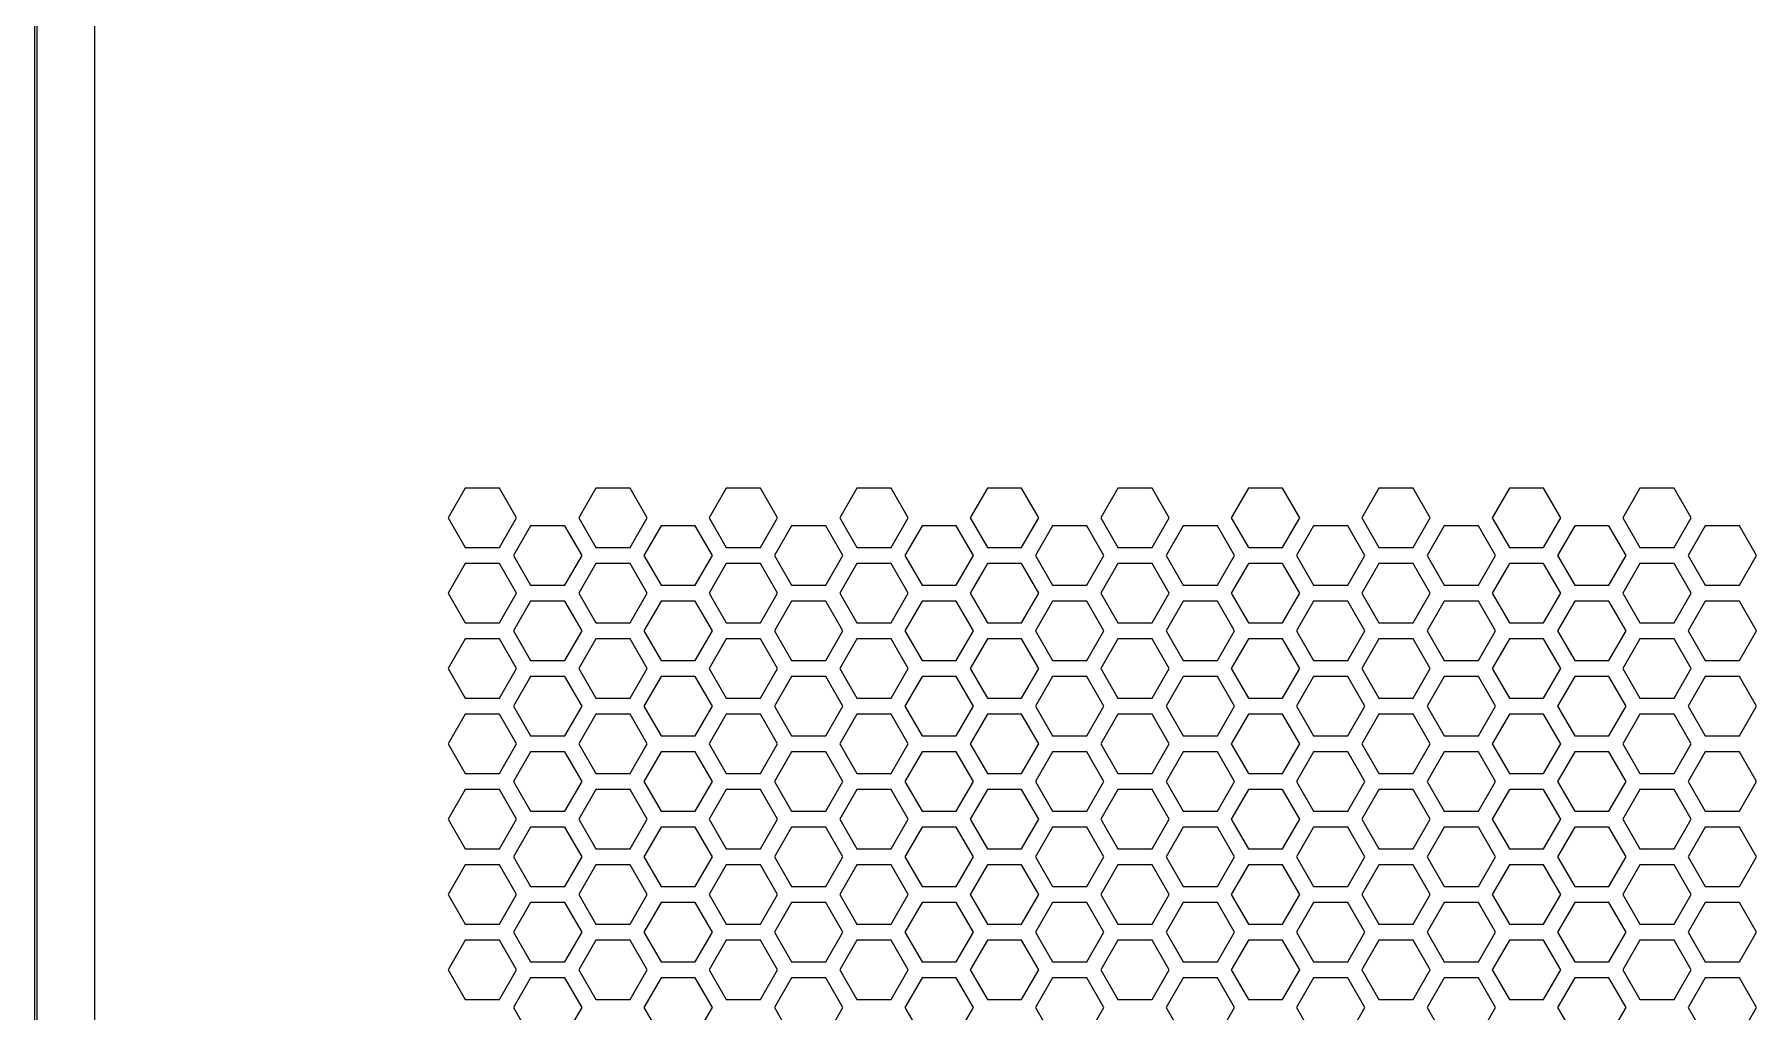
# Model space of a CAD drawing. Header units: millimetres. Extents: x -10 to 46, y -17 to 110.
# Drawn here: x 3.88 to 16.45, y 20.84 to 27.97 of the extents above; entities that cross this region are included whole.
import ezdxf

# ---------------------------------------------------------------- set-up
doc = ezdxf.new("R2010")
doc.units = ezdxf.units.MM

msp = doc.modelspace()

# ---------------------------------------------------------------- linework, layer by layer
at = {"lineweight": 18}
for p, q in [((3.9, 10.7), (3.9, 109.983)), ((4.32, 10.7), (4.32, 109.983)), ((3.88, 108.523), (3.88, 10.7)), ((7.025, 24.659), (6.9, 24.442)), ((7.275, 24.659), (7.025, 24.659)), ((7.4, 24.442), (7.275, 24.659)), ((7.978, 24.659), (7.853, 24.442)), ((8.228, 24.659), (7.978, 24.659)), ((8.353, 24.442), (8.228, 24.659)), ((8.93, 24.659), (8.805, 24.442)), ((9.18, 24.659), (8.93, 24.659)), ((9.305, 24.442), (9.18, 24.659)), ((9.883, 24.659), (9.758, 24.442)), ((10.133, 24.659), (9.883, 24.659)), ((10.258, 24.442), (10.133, 24.659)), ((10.836, 24.659), (10.711, 24.442)), ((11.086, 24.659), (10.836, 24.659)), ((11.211, 24.442), (11.086, 24.659)), ((11.788, 24.659), (11.663, 24.442)), ((12.038, 24.659), (11.788, 24.659)), ((12.163, 24.442), (12.038, 24.659)), ((12.741, 24.659), (12.616, 24.442)), ((12.991, 24.659), (12.741, 24.659)), ((13.116, 24.442), (12.991, 24.659)), ((13.694, 24.659), (13.569, 24.442)), ((13.944, 24.659), (13.694, 24.659)), ((14.069, 24.442), (13.944, 24.659)), ((14.646, 24.659), (14.521, 24.442)), ((14.896, 24.659), (14.646, 24.659)), ((15.021, 24.442), (14.896, 24.659)), ((15.599, 24.659), (15.474, 24.442)), ((15.849, 24.659), (15.599, 24.659)), ((15.974, 24.442), (15.849, 24.659)), ((6.9, 24.442), (7.025, 24.226)), ((7.275, 24.226), (7.4, 24.442)), ((7.853, 24.442), (7.978, 24.226)), ((8.228, 24.226), (8.353, 24.442)), ((8.805, 24.442), (8.93, 24.226)), ((9.18, 24.226), (9.305, 24.442)), ((9.758, 24.442), (9.883, 24.226)), ((10.133, 24.226), (10.258, 24.442)), ((10.711, 24.442), (10.836, 24.226)), ((11.086, 24.226), (11.211, 24.442)), ((11.663, 24.442), (11.788, 24.226)), ((12.038, 24.226), (12.163, 24.442)), ((12.616, 24.442), (12.741, 24.226)), ((12.991, 24.226), (13.116, 24.442)), ((13.569, 24.442), (13.694, 24.226)), ((13.944, 24.226), (14.069, 24.442)), ((14.521, 24.442), (14.646, 24.226)), ((14.896, 24.226), (15.021, 24.442)), ((15.474, 24.442), (15.599, 24.226)), ((15.849, 24.226), (15.974, 24.442)), ((7.502, 24.384), (7.377, 24.167)), ((7.752, 24.384), (7.502, 24.384)), ((7.877, 24.167), (7.752, 24.384)), ((8.454, 24.384), (8.329, 24.167)), ((8.704, 24.384), (8.454, 24.384)), ((8.829, 24.167), (8.704, 24.384)), ((9.407, 24.384), (9.282, 24.167)), ((9.657, 24.384), (9.407, 24.384)), ((9.782, 24.167), (9.657, 24.384)), ((10.359, 24.384), (10.234, 24.167)), ((10.609, 24.384), (10.359, 24.384)), ((10.734, 24.167), (10.609, 24.384)), ((11.312, 24.384), (11.187, 24.167)), ((11.562, 24.384), (11.312, 24.384)), ((11.687, 24.167), (11.562, 24.384)), ((12.265, 24.384), (12.14, 24.167)), ((12.515, 24.384), (12.265, 24.384)), ((12.64, 24.167), (12.515, 24.384)), ((13.217, 24.384), (13.092, 24.167)), ((13.467, 24.384), (13.217, 24.384)), ((13.592, 24.167), (13.467, 24.384)), ((14.17, 24.384), (14.045, 24.167)), ((14.42, 24.384), (14.17, 24.384)), ((14.545, 24.167), (14.42, 24.384)), ((15.123, 24.384), (14.998, 24.167)), ((15.373, 24.384), (15.123, 24.384)), ((15.498, 24.167), (15.373, 24.384)), ((16.075, 24.384), (15.95, 24.167)), ((16.325, 24.384), (16.075, 24.384)), ((16.45, 24.167), (16.325, 24.384)), ((7.025, 24.226), (7.275, 24.226)), ((7.377, 24.167), (7.502, 23.951)), ((7.752, 23.951), (7.877, 24.167)), ((7.978, 24.226), (8.228, 24.226)), ((8.329, 24.167), (8.454, 23.951)), ((8.704, 23.951), (8.829, 24.167)), ((8.93, 24.226), (9.18, 24.226)), ((9.282, 24.167), (9.407, 23.951)), ((9.657, 23.951), (9.782, 24.167)), ((9.883, 24.226), (10.133, 24.226)), ((10.234, 24.167), (10.359, 23.951)), ((10.609, 23.951), (10.734, 24.167)), ((10.836, 24.226), (11.086, 24.226)), ((11.187, 24.167), (11.312, 23.951)), ((11.562, 23.951), (11.687, 24.167)), ((11.788, 24.226), (12.038, 24.226)), ((12.14, 24.167), (12.265, 23.951)), ((12.515, 23.951), (12.64, 24.167)), ((12.741, 24.226), (12.991, 24.226)), ((13.092, 24.167), (13.217, 23.951)), ((13.467, 23.951), (13.592, 24.167)), ((13.694, 24.226), (13.944, 24.226)), ((14.045, 24.167), (14.17, 23.951)), ((14.42, 23.951), (14.545, 24.167)), ((14.646, 24.226), (14.896, 24.226)), ((14.998, 24.167), (15.123, 23.951)), ((15.373, 23.951), (15.498, 24.167)), ((15.599, 24.226), (15.849, 24.226)), ((15.95, 24.167), (16.075, 23.951)), ((16.325, 23.951), (16.45, 24.167)), ((7.025, 24.109), (6.9, 23.892)), ((7.275, 24.109), (7.025, 24.109)), ((7.4, 23.892), (7.275, 24.109)), ((7.978, 24.109), (7.853, 23.892)), ((8.228, 24.109), (7.978, 24.109)), ((8.353, 23.892), (8.228, 24.109)), ((8.93, 24.109), (8.805, 23.892)), ((9.18, 24.109), (8.93, 24.109)), ((9.305, 23.892), (9.18, 24.109)), ((9.883, 24.109), (9.758, 23.892)), ((10.133, 24.109), (9.883, 24.109)), ((10.258, 23.892), (10.133, 24.109)), ((10.836, 24.109), (10.711, 23.892)), ((11.086, 24.109), (10.836, 24.109)), ((11.211, 23.892), (11.086, 24.109)), ((11.788, 24.109), (11.663, 23.892)), ((12.038, 24.109), (11.788, 24.109)), ((12.163, 23.892), (12.038, 24.109)), ((12.741, 24.109), (12.616, 23.892)), ((12.991, 24.109), (12.741, 24.109)), ((13.116, 23.892), (12.991, 24.109)), ((13.694, 24.109), (13.569, 23.892)), ((13.944, 24.109), (13.694, 24.109)), ((14.069, 23.892), (13.944, 24.109)), ((14.646, 24.109), (14.521, 23.892)), ((14.896, 24.109), (14.646, 24.109)), ((15.021, 23.892), (14.896, 24.109)), ((15.599, 24.109), (15.474, 23.892)), ((15.849, 24.109), (15.599, 24.109)), ((15.974, 23.892), (15.849, 24.109)), ((6.9, 23.892), (7.025, 23.676)), ((7.275, 23.676), (7.4, 23.892)), ((7.502, 23.951), (7.752, 23.951)), ((7.853, 23.892), (7.978, 23.676)), ((8.228, 23.676), (8.353, 23.892)), ((8.454, 23.951), (8.704, 23.951)), ((8.805, 23.892), (8.93, 23.676)), ((9.18, 23.676), (9.305, 23.892)), ((9.407, 23.951), (9.657, 23.951)), ((9.758, 23.892), (9.883, 23.676)), ((10.133, 23.676), (10.258, 23.892)), ((10.359, 23.951), (10.609, 23.951)), ((10.711, 23.892), (10.836, 23.676)), ((11.086, 23.676), (11.211, 23.892)), ((11.312, 23.951), (11.562, 23.951)), ((11.663, 23.892), (11.788, 23.676)), ((12.038, 23.676), (12.163, 23.892)), ((12.265, 23.951), (12.515, 23.951)), ((12.616, 23.892), (12.741, 23.676)), ((12.991, 23.676), (13.116, 23.892)), ((13.217, 23.951), (13.467, 23.951)), ((13.569, 23.892), (13.694, 23.676)), ((13.944, 23.676), (14.069, 23.892)), ((14.17, 23.951), (14.42, 23.951)), ((14.521, 23.892), (14.646, 23.676)), ((14.896, 23.676), (15.021, 23.892)), ((15.123, 23.951), (15.373, 23.951)), ((15.474, 23.892), (15.599, 23.676)), ((15.849, 23.676), (15.974, 23.892)), ((16.075, 23.951), (16.325, 23.951)), ((7.502, 23.834), (7.377, 23.617)), ((7.752, 23.834), (7.502, 23.834)), ((7.877, 23.617), (7.752, 23.834)), ((8.454, 23.834), (8.329, 23.617)), ((8.704, 23.834), (8.454, 23.834)), ((8.829, 23.617), (8.704, 23.834)), ((9.407, 23.834), (9.282, 23.617)), ((9.657, 23.834), (9.407, 23.834)), ((9.782, 23.617), (9.657, 23.834)), ((10.359, 23.834), (10.234, 23.617)), ((10.609, 23.834), (10.359, 23.834)), ((10.734, 23.617), (10.609, 23.834)), ((11.312, 23.834), (11.187, 23.617)), ((11.562, 23.834), (11.312, 23.834)), ((11.687, 23.617), (11.562, 23.834)), ((12.265, 23.834), (12.14, 23.617)), ((12.515, 23.834), (12.265, 23.834)), ((12.64, 23.617), (12.515, 23.834)), ((13.217, 23.834), (13.092, 23.617)), ((13.467, 23.834), (13.217, 23.834)), ((13.592, 23.617), (13.467, 23.834)), ((14.17, 23.834), (14.045, 23.617)), ((14.42, 23.834), (14.17, 23.834)), ((14.545, 23.617), (14.42, 23.834)), ((15.123, 23.834), (14.998, 23.617)), ((15.373, 23.834), (15.123, 23.834)), ((15.498, 23.617), (15.373, 23.834)), ((16.075, 23.834), (15.95, 23.617)), ((16.325, 23.834), (16.075, 23.834)), ((16.45, 23.617), (16.325, 23.834)), ((7.025, 23.676), (7.275, 23.676)), ((7.978, 23.676), (8.228, 23.676)), ((8.93, 23.676), (9.18, 23.676)), ((9.883, 23.676), (10.133, 23.676)), ((10.836, 23.676), (11.086, 23.676)), ((11.788, 23.676), (12.038, 23.676)), ((12.741, 23.676), (12.991, 23.676)), ((13.694, 23.676), (13.944, 23.676)), ((14.646, 23.676), (14.896, 23.676)), ((15.599, 23.676), (15.849, 23.676)), ((7.025, 23.559), (6.9, 23.342)), ((7.275, 23.559), (7.025, 23.559)), ((7.4, 23.342), (7.275, 23.559)), ((7.377, 23.617), (7.502, 23.401)), ((7.752, 23.401), (7.877, 23.617)), ((7.978, 23.559), (7.853, 23.342)), ((8.228, 23.559), (7.978, 23.559)), ((8.353, 23.342), (8.228, 23.559)), ((8.329, 23.617), (8.454, 23.401)), ((8.704, 23.401), (8.829, 23.617)), ((8.93, 23.559), (8.805, 23.342)), ((9.18, 23.559), (8.93, 23.559)), ((9.305, 23.342), (9.18, 23.559)), ((9.282, 23.617), (9.407, 23.401)), ((9.657, 23.401), (9.782, 23.617)), ((9.883, 23.559), (9.758, 23.342)), ((10.133, 23.559), (9.883, 23.559)), ((10.258, 23.342), (10.133, 23.559)), ((10.234, 23.617), (10.359, 23.401)), ((10.609, 23.401), (10.734, 23.617)), ((10.836, 23.559), (10.711, 23.342)), ((11.086, 23.559), (10.836, 23.559)), ((11.211, 23.342), (11.086, 23.559)), ((11.187, 23.617), (11.312, 23.401)), ((11.562, 23.401), (11.687, 23.617)), ((11.788, 23.559), (11.663, 23.342)), ((12.038, 23.559), (11.788, 23.559)), ((12.163, 23.342), (12.038, 23.559)), ((12.14, 23.617), (12.265, 23.401)), ((12.515, 23.401), (12.64, 23.617)), ((12.741, 23.559), (12.616, 23.342)), ((12.991, 23.559), (12.741, 23.559)), ((13.116, 23.342), (12.991, 23.559)), ((13.092, 23.617), (13.217, 23.401)), ((13.467, 23.401), (13.592, 23.617)), ((13.694, 23.559), (13.569, 23.342)), ((13.944, 23.559), (13.694, 23.559)), ((14.069, 23.342), (13.944, 23.559)), ((14.045, 23.617), (14.17, 23.401)), ((14.42, 23.401), (14.545, 23.617)), ((14.646, 23.559), (14.521, 23.342)), ((14.896, 23.559), (14.646, 23.559)), ((15.021, 23.342), (14.896, 23.559)), ((14.998, 23.617), (15.123, 23.401)), ((15.373, 23.401), (15.498, 23.617)), ((15.599, 23.559), (15.474, 23.342)), ((15.849, 23.559), (15.599, 23.559)), ((15.974, 23.342), (15.849, 23.559)), ((15.95, 23.617), (16.075, 23.401)), ((16.325, 23.401), (16.45, 23.617)), ((7.502, 23.401), (7.752, 23.401)), ((8.454, 23.401), (8.704, 23.401)), ((9.407, 23.401), (9.657, 23.401)), ((10.359, 23.401), (10.609, 23.401)), ((11.312, 23.401), (11.562, 23.401)), ((12.265, 23.401), (12.515, 23.401)), ((13.217, 23.401), (13.467, 23.401)), ((14.17, 23.401), (14.42, 23.401)), ((15.123, 23.401), (15.373, 23.401)), ((16.075, 23.401), (16.325, 23.401)), ((6.9, 23.342), (7.025, 23.126)), ((7.275, 23.126), (7.4, 23.342)), ((7.502, 23.284), (7.377, 23.067)), ((7.752, 23.284), (7.502, 23.284)), ((7.877, 23.067), (7.752, 23.284)), ((7.853, 23.342), (7.978, 23.126)), ((8.228, 23.126), (8.353, 23.342)), ((8.454, 23.284), (8.329, 23.067)), ((8.704, 23.284), (8.454, 23.284)), ((8.829, 23.067), (8.704, 23.284)), ((8.805, 23.342), (8.93, 23.126)), ((9.18, 23.126), (9.305, 23.342)), ((9.407, 23.284), (9.282, 23.067)), ((9.657, 23.284), (9.407, 23.284)), ((9.782, 23.067), (9.657, 23.284)), ((9.758, 23.342), (9.883, 23.126)), ((10.133, 23.126), (10.258, 23.342)), ((10.359, 23.284), (10.234, 23.067)), ((10.609, 23.284), (10.359, 23.284)), ((10.734, 23.067), (10.609, 23.284)), ((10.711, 23.342), (10.836, 23.126)), ((11.086, 23.126), (11.211, 23.342)), ((11.312, 23.284), (11.187, 23.067)), ((11.562, 23.284), (11.312, 23.284)), ((11.687, 23.067), (11.562, 23.284)), ((11.663, 23.342), (11.788, 23.126)), ((12.038, 23.126), (12.163, 23.342)), ((12.265, 23.284), (12.14, 23.067)), ((12.515, 23.284), (12.265, 23.284)), ((12.64, 23.067), (12.515, 23.284)), ((12.616, 23.342), (12.741, 23.126)), ((12.991, 23.126), (13.116, 23.342)), ((13.217, 23.284), (13.092, 23.067)), ((13.467, 23.284), (13.217, 23.284)), ((13.592, 23.067), (13.467, 23.284)), ((13.569, 23.342), (13.694, 23.126)), ((13.944, 23.126), (14.069, 23.342)), ((14.17, 23.284), (14.045, 23.067)), ((14.42, 23.284), (14.17, 23.284)), ((14.545, 23.067), (14.42, 23.284)), ((14.521, 23.342), (14.646, 23.126)), ((14.896, 23.126), (15.021, 23.342)), ((15.123, 23.284), (14.998, 23.067)), ((15.373, 23.284), (15.123, 23.284)), ((15.498, 23.067), (15.373, 23.284)), ((15.474, 23.342), (15.599, 23.126)), ((15.849, 23.126), (15.974, 23.342)), ((16.075, 23.284), (15.95, 23.067)), ((16.325, 23.284), (16.075, 23.284)), ((16.45, 23.067), (16.325, 23.284)), ((7.025, 23.009), (6.9, 22.792)), ((7.025, 23.126), (7.275, 23.126)), ((7.275, 23.009), (7.025, 23.009)), ((7.4, 22.792), (7.275, 23.009)), ((7.377, 23.067), (7.502, 22.851)), ((7.752, 22.851), (7.877, 23.067)), ((7.978, 23.009), (7.853, 22.792)), ((7.978, 23.126), (8.228, 23.126)), ((8.228, 23.009), (7.978, 23.009)), ((8.353, 22.792), (8.228, 23.009)), ((8.329, 23.067), (8.454, 22.851)), ((8.704, 22.851), (8.829, 23.067)), ((8.93, 23.009), (8.805, 22.792)), ((8.93, 23.126), (9.18, 23.126)), ((9.18, 23.009), (8.93, 23.009)), ((9.305, 22.792), (9.18, 23.009)), ((9.282, 23.067), (9.407, 22.851)), ((9.657, 22.851), (9.782, 23.067)), ((9.883, 23.009), (9.758, 22.792)), ((9.883, 23.126), (10.133, 23.126)), ((10.133, 23.009), (9.883, 23.009)), ((10.258, 22.792), (10.133, 23.009)), ((10.234, 23.067), (10.359, 22.851)), ((10.609, 22.851), (10.734, 23.067)), ((10.836, 23.009), (10.711, 22.792)), ((10.836, 23.126), (11.086, 23.126)), ((11.086, 23.009), (10.836, 23.009)), ((11.211, 22.792), (11.086, 23.009)), ((11.187, 23.067), (11.312, 22.851)), ((11.562, 22.851), (11.687, 23.067)), ((11.788, 23.009), (11.663, 22.792)), ((11.788, 23.126), (12.038, 23.126)), ((12.038, 23.009), (11.788, 23.009)), ((12.163, 22.792), (12.038, 23.009)), ((12.14, 23.067), (12.265, 22.851)), ((12.515, 22.851), (12.64, 23.067)), ((12.741, 23.009), (12.616, 22.792)), ((12.741, 23.126), (12.991, 23.126)), ((12.991, 23.009), (12.741, 23.009)), ((13.116, 22.792), (12.991, 23.009)), ((13.092, 23.067), (13.217, 22.851)), ((13.467, 22.851), (13.592, 23.067)), ((13.694, 23.009), (13.569, 22.792)), ((13.694, 23.126), (13.944, 23.126)), ((13.944, 23.009), (13.694, 23.009)), ((14.069, 22.792), (13.944, 23.009)), ((14.045, 23.067), (14.17, 22.851)), ((14.42, 22.851), (14.545, 23.067)), ((14.646, 23.009), (14.521, 22.792)), ((14.646, 23.126), (14.896, 23.126)), ((14.896, 23.009), (14.646, 23.009)), ((15.021, 22.792), (14.896, 23.009)), ((14.998, 23.067), (15.123, 22.851)), ((15.373, 22.851), (15.498, 23.067)), ((15.599, 23.009), (15.474, 22.792)), ((15.599, 23.126), (15.849, 23.126)), ((15.849, 23.009), (15.599, 23.009)), ((15.974, 22.792), (15.849, 23.009)), ((15.95, 23.067), (16.075, 22.851)), ((16.325, 22.851), (16.45, 23.067)), ((6.9, 22.792), (7.025, 22.576)), ((7.275, 22.576), (7.4, 22.792)), ((7.502, 22.851), (7.752, 22.851)), ((7.853, 22.792), (7.978, 22.576)), ((8.228, 22.576), (8.353, 22.792)), ((8.454, 22.851), (8.704, 22.851)), ((8.805, 22.792), (8.93, 22.576)), ((9.18, 22.576), (9.305, 22.792)), ((9.407, 22.851), (9.657, 22.851)), ((9.758, 22.792), (9.883, 22.576)), ((10.133, 22.576), (10.258, 22.792)), ((10.359, 22.851), (10.609, 22.851)), ((10.711, 22.792), (10.836, 22.576)), ((11.086, 22.576), (11.211, 22.792)), ((11.312, 22.851), (11.562, 22.851)), ((11.663, 22.792), (11.788, 22.576)), ((12.038, 22.576), (12.163, 22.792)), ((12.265, 22.851), (12.515, 22.851)), ((12.616, 22.792), (12.741, 22.576)), ((12.991, 22.576), (13.116, 22.792)), ((13.217, 22.851), (13.467, 22.851)), ((13.569, 22.792), (13.694, 22.576)), ((13.944, 22.576), (14.069, 22.792)), ((14.17, 22.851), (14.42, 22.851)), ((14.521, 22.792), (14.646, 22.576)), ((14.896, 22.576), (15.021, 22.792)), ((15.123, 22.851), (15.373, 22.851)), ((15.474, 22.792), (15.599, 22.576)), ((15.849, 22.576), (15.974, 22.792)), ((16.075, 22.851), (16.325, 22.851)), ((7.502, 22.734), (7.377, 22.517)), ((7.752, 22.734), (7.502, 22.734)), ((7.877, 22.517), (7.752, 22.734)), ((8.454, 22.734), (8.329, 22.517)), ((8.704, 22.734), (8.454, 22.734)), ((8.829, 22.517), (8.704, 22.734)), ((9.407, 22.734), (9.282, 22.517)), ((9.657, 22.734), (9.407, 22.734)), ((9.782, 22.517), (9.657, 22.734)), ((10.359, 22.734), (10.234, 22.517)), ((10.609, 22.734), (10.359, 22.734)), ((10.734, 22.517), (10.609, 22.734)), ((11.312, 22.734), (11.187, 22.517)), ((11.562, 22.734), (11.312, 22.734)), ((11.687, 22.517), (11.562, 22.734)), ((12.265, 22.734), (12.14, 22.517)), ((12.515, 22.734), (12.265, 22.734)), ((12.64, 22.517), (12.515, 22.734)), ((13.217, 22.734), (13.092, 22.517)), ((13.467, 22.734), (13.217, 22.734)), ((13.592, 22.517), (13.467, 22.734)), ((14.17, 22.734), (14.045, 22.517)), ((14.42, 22.734), (14.17, 22.734)), ((14.545, 22.517), (14.42, 22.734)), ((15.123, 22.734), (14.998, 22.517)), ((15.373, 22.734), (15.123, 22.734)), ((15.498, 22.517), (15.373, 22.734)), ((16.075, 22.734), (15.95, 22.517)), ((16.325, 22.734), (16.075, 22.734)), ((16.45, 22.517), (16.325, 22.734)), ((7.025, 22.576), (7.275, 22.576)), ((7.377, 22.517), (7.502, 22.301)), ((7.752, 22.301), (7.877, 22.517)), ((7.978, 22.576), (8.228, 22.576)), ((8.329, 22.517), (8.454, 22.301)), ((8.704, 22.301), (8.829, 22.517)), ((8.93, 22.576), (9.18, 22.576)), ((9.282, 22.517), (9.407, 22.301)), ((9.657, 22.301), (9.782, 22.517)), ((9.883, 22.576), (10.133, 22.576)), ((10.234, 22.517), (10.359, 22.301)), ((10.609, 22.301), (10.734, 22.517)), ((10.836, 22.576), (11.086, 22.576)), ((11.187, 22.517), (11.312, 22.301)), ((11.562, 22.301), (11.687, 22.517)), ((11.788, 22.576), (12.038, 22.576)), ((12.14, 22.517), (12.265, 22.301)), ((12.515, 22.301), (12.64, 22.517)), ((12.741, 22.576), (12.991, 22.576)), ((13.092, 22.517), (13.217, 22.301)), ((13.467, 22.301), (13.592, 22.517)), ((13.694, 22.576), (13.944, 22.576)), ((14.045, 22.517), (14.17, 22.301)), ((14.42, 22.301), (14.545, 22.517)), ((14.646, 22.576), (14.896, 22.576)), ((14.998, 22.517), (15.123, 22.301)), ((15.373, 22.301), (15.498, 22.517)), ((15.599, 22.576), (15.849, 22.576)), ((15.95, 22.517), (16.075, 22.301)), ((16.325, 22.301), (16.45, 22.517)), ((7.025, 22.459), (6.9, 22.242)), ((7.275, 22.459), (7.025, 22.459)), ((7.4, 22.242), (7.275, 22.459)), ((7.978, 22.459), (7.853, 22.242)), ((8.228, 22.459), (7.978, 22.459)), ((8.353, 22.242), (8.228, 22.459)), ((8.93, 22.459), (8.805, 22.242)), ((9.18, 22.459), (8.93, 22.459)), ((9.305, 22.242), (9.18, 22.459)), ((9.883, 22.459), (9.758, 22.242)), ((10.133, 22.459), (9.883, 22.459)), ((10.258, 22.242), (10.133, 22.459)), ((10.836, 22.459), (10.711, 22.242)), ((11.086, 22.459), (10.836, 22.459)), ((11.211, 22.242), (11.086, 22.459)), ((11.788, 22.459), (11.663, 22.242)), ((12.038, 22.459), (11.788, 22.459)), ((12.163, 22.242), (12.038, 22.459)), ((12.741, 22.459), (12.616, 22.242)), ((12.991, 22.459), (12.741, 22.459)), ((13.116, 22.242), (12.991, 22.459)), ((13.694, 22.459), (13.569, 22.242)), ((13.944, 22.459), (13.694, 22.459)), ((14.069, 22.242), (13.944, 22.459)), ((14.646, 22.459), (14.521, 22.242)), ((14.896, 22.459), (14.646, 22.459)), ((15.021, 22.242), (14.896, 22.459)), ((15.599, 22.459), (15.474, 22.242)), ((15.849, 22.459), (15.599, 22.459)), ((15.974, 22.242), (15.849, 22.459)), ((7.502, 22.301), (7.752, 22.301)), ((8.454, 22.301), (8.704, 22.301)), ((9.407, 22.301), (9.657, 22.301)), ((10.359, 22.301), (10.609, 22.301)), ((11.312, 22.301), (11.562, 22.301)), ((12.265, 22.301), (12.515, 22.301)), ((13.217, 22.301), (13.467, 22.301)), ((14.17, 22.301), (14.42, 22.301)), ((15.123, 22.301), (15.373, 22.301)), ((16.075, 22.301), (16.325, 22.301)), ((6.9, 22.242), (7.025, 22.026)), ((7.275, 22.026), (7.4, 22.242)), ((7.502, 22.184), (7.377, 21.967)), ((7.752, 22.184), (7.502, 22.184)), ((7.877, 21.967), (7.752, 22.184)), ((7.853, 22.242), (7.978, 22.026)), ((8.228, 22.026), (8.353, 22.242)), ((8.454, 22.184), (8.329, 21.967)), ((8.704, 22.184), (8.454, 22.184)), ((8.829, 21.967), (8.704, 22.184)), ((8.805, 22.242), (8.93, 22.026)), ((9.18, 22.026), (9.305, 22.242)), ((9.407, 22.184), (9.282, 21.967)), ((9.657, 22.184), (9.407, 22.184)), ((9.782, 21.967), (9.657, 22.184)), ((9.758, 22.242), (9.883, 22.026)), ((10.133, 22.026), (10.258, 22.242)), ((10.359, 22.184), (10.234, 21.967)), ((10.609, 22.184), (10.359, 22.184)), ((10.734, 21.967), (10.609, 22.184)), ((10.711, 22.242), (10.836, 22.026)), ((11.086, 22.026), (11.211, 22.242)), ((11.312, 22.184), (11.187, 21.967)), ((11.562, 22.184), (11.312, 22.184)), ((11.687, 21.967), (11.562, 22.184)), ((11.663, 22.242), (11.788, 22.026)), ((12.038, 22.026), (12.163, 22.242)), ((12.265, 22.184), (12.14, 21.967)), ((12.515, 22.184), (12.265, 22.184)), ((12.64, 21.967), (12.515, 22.184)), ((12.616, 22.242), (12.741, 22.026)), ((12.991, 22.026), (13.116, 22.242)), ((13.217, 22.184), (13.092, 21.967)), ((13.467, 22.184), (13.217, 22.184)), ((13.592, 21.967), (13.467, 22.184)), ((13.569, 22.242), (13.694, 22.026)), ((13.944, 22.026), (14.069, 22.242)), ((14.17, 22.184), (14.045, 21.967)), ((14.42, 22.184), (14.17, 22.184)), ((14.545, 21.967), (14.42, 22.184)), ((14.521, 22.242), (14.646, 22.026)), ((14.896, 22.026), (15.021, 22.242)), ((15.123, 22.184), (14.998, 21.967)), ((15.373, 22.184), (15.123, 22.184)), ((15.498, 21.967), (15.373, 22.184)), ((15.474, 22.242), (15.599, 22.026)), ((15.849, 22.026), (15.974, 22.242)), ((16.075, 22.184), (15.95, 21.967)), ((16.325, 22.184), (16.075, 22.184)), ((16.45, 21.967), (16.325, 22.184)), ((7.025, 22.026), (7.275, 22.026)), ((7.978, 22.026), (8.228, 22.026)), ((8.93, 22.026), (9.18, 22.026)), ((9.883, 22.026), (10.133, 22.026)), ((10.836, 22.026), (11.086, 22.026)), ((11.788, 22.026), (12.038, 22.026)), ((12.741, 22.026), (12.991, 22.026)), ((13.694, 22.026), (13.944, 22.026)), ((14.646, 22.026), (14.896, 22.026)), ((15.599, 22.026), (15.849, 22.026)), ((7.025, 21.909), (6.9, 21.692)), ((7.275, 21.909), (7.025, 21.909)), ((7.4, 21.692), (7.275, 21.909)), ((7.377, 21.967), (7.502, 21.751)), ((7.752, 21.751), (7.877, 21.967)), ((7.978, 21.909), (7.853, 21.692)), ((8.228, 21.909), (7.978, 21.909)), ((8.353, 21.692), (8.228, 21.909)), ((8.329, 21.967), (8.454, 21.751)), ((8.704, 21.751), (8.829, 21.967)), ((8.93, 21.909), (8.805, 21.692)), ((9.18, 21.909), (8.93, 21.909)), ((9.305, 21.692), (9.18, 21.909)), ((9.282, 21.967), (9.407, 21.751)), ((9.657, 21.751), (9.782, 21.967)), ((9.883, 21.909), (9.758, 21.692)), ((10.133, 21.909), (9.883, 21.909)), ((10.258, 21.692), (10.133, 21.909)), ((10.234, 21.967), (10.359, 21.751)), ((10.609, 21.751), (10.734, 21.967)), ((10.836, 21.909), (10.711, 21.692)), ((11.086, 21.909), (10.836, 21.909)), ((11.211, 21.692), (11.086, 21.909)), ((11.187, 21.967), (11.312, 21.751)), ((11.562, 21.751), (11.687, 21.967)), ((11.788, 21.909), (11.663, 21.692)), ((12.038, 21.909), (11.788, 21.909)), ((12.163, 21.692), (12.038, 21.909)), ((12.14, 21.967), (12.265, 21.751)), ((12.515, 21.751), (12.64, 21.967)), ((12.741, 21.909), (12.616, 21.692)), ((12.991, 21.909), (12.741, 21.909)), ((13.116, 21.692), (12.991, 21.909)), ((13.092, 21.967), (13.217, 21.751)), ((13.467, 21.751), (13.592, 21.967)), ((13.694, 21.909), (13.569, 21.692)), ((13.944, 21.909), (13.694, 21.909)), ((14.069, 21.692), (13.944, 21.909)), ((14.045, 21.967), (14.17, 21.751)), ((14.42, 21.751), (14.545, 21.967)), ((14.646, 21.909), (14.521, 21.692)), ((14.896, 21.909), (14.646, 21.909)), ((15.021, 21.692), (14.896, 21.909)), ((14.998, 21.967), (15.123, 21.751)), ((15.373, 21.751), (15.498, 21.967)), ((15.599, 21.909), (15.474, 21.692)), ((15.849, 21.909), (15.599, 21.909)), ((15.974, 21.692), (15.849, 21.909)), ((15.95, 21.967), (16.075, 21.751)), ((16.325, 21.751), (16.45, 21.967)), ((7.502, 21.751), (7.752, 21.751)), ((8.454, 21.751), (8.704, 21.751)), ((9.407, 21.751), (9.657, 21.751)), ((10.359, 21.751), (10.609, 21.751)), ((11.312, 21.751), (11.562, 21.751)), ((12.265, 21.751), (12.515, 21.751)), ((13.217, 21.751), (13.467, 21.751)), ((14.17, 21.751), (14.42, 21.751)), ((15.123, 21.751), (15.373, 21.751)), ((16.075, 21.751), (16.325, 21.751)), ((6.9, 21.692), (7.025, 21.476)), ((7.275, 21.476), (7.4, 21.692)), ((7.502, 21.634), (7.377, 21.417)), ((7.752, 21.634), (7.502, 21.634)), ((7.877, 21.417), (7.752, 21.634)), ((7.853, 21.692), (7.978, 21.476)), ((8.228, 21.476), (8.353, 21.692)), ((8.454, 21.634), (8.329, 21.417)), ((8.704, 21.634), (8.454, 21.634)), ((8.829, 21.417), (8.704, 21.634)), ((8.805, 21.692), (8.93, 21.476)), ((9.18, 21.476), (9.305, 21.692)), ((9.407, 21.634), (9.282, 21.417)), ((9.657, 21.634), (9.407, 21.634)), ((9.782, 21.417), (9.657, 21.634)), ((9.758, 21.692), (9.883, 21.476)), ((10.133, 21.476), (10.258, 21.692)), ((10.359, 21.634), (10.234, 21.417)), ((10.609, 21.634), (10.359, 21.634)), ((10.734, 21.417), (10.609, 21.634)), ((10.711, 21.692), (10.836, 21.476)), ((11.086, 21.476), (11.211, 21.692)), ((11.312, 21.634), (11.187, 21.417)), ((11.562, 21.634), (11.312, 21.634)), ((11.687, 21.417), (11.562, 21.634)), ((11.663, 21.692), (11.788, 21.476)), ((12.038, 21.476), (12.163, 21.692)), ((12.265, 21.634), (12.14, 21.417)), ((12.515, 21.634), (12.265, 21.634)), ((12.64, 21.417), (12.515, 21.634)), ((12.616, 21.692), (12.741, 21.476)), ((12.991, 21.476), (13.116, 21.692)), ((13.217, 21.634), (13.092, 21.417)), ((13.467, 21.634), (13.217, 21.634)), ((13.592, 21.417), (13.467, 21.634)), ((13.569, 21.692), (13.694, 21.476)), ((13.944, 21.476), (14.069, 21.692)), ((14.17, 21.634), (14.045, 21.417)), ((14.42, 21.634), (14.17, 21.634)), ((14.545, 21.417), (14.42, 21.634)), ((14.521, 21.692), (14.646, 21.476)), ((14.896, 21.476), (15.021, 21.692)), ((15.123, 21.634), (14.998, 21.417)), ((15.373, 21.634), (15.123, 21.634)), ((15.498, 21.417), (15.373, 21.634)), ((15.474, 21.692), (15.599, 21.476)), ((15.849, 21.476), (15.974, 21.692)), ((16.075, 21.634), (15.95, 21.417)), ((16.325, 21.634), (16.075, 21.634)), ((16.45, 21.417), (16.325, 21.634)), ((7.025, 21.476), (7.275, 21.476)), ((7.377, 21.417), (7.502, 21.201)), ((7.752, 21.201), (7.877, 21.417)), ((7.978, 21.476), (8.228, 21.476)), ((8.329, 21.417), (8.454, 21.201)), ((8.704, 21.201), (8.829, 21.417)), ((8.93, 21.476), (9.18, 21.476)), ((9.282, 21.417), (9.407, 21.201)), ((9.657, 21.201), (9.782, 21.417)), ((9.883, 21.476), (10.133, 21.476)), ((10.234, 21.417), (10.359, 21.201)), ((10.609, 21.201), (10.734, 21.417)), ((10.836, 21.476), (11.086, 21.476)), ((11.187, 21.417), (11.312, 21.201)), ((11.562, 21.201), (11.687, 21.417)), ((11.788, 21.476), (12.038, 21.476)), ((12.14, 21.417), (12.265, 21.201)), ((12.515, 21.201), (12.64, 21.417)), ((12.741, 21.476), (12.991, 21.476)), ((13.092, 21.417), (13.217, 21.201)), ((13.467, 21.201), (13.592, 21.417)), ((13.694, 21.476), (13.944, 21.476)), ((14.045, 21.417), (14.17, 21.201)), ((14.42, 21.201), (14.545, 21.417)), ((14.646, 21.476), (14.896, 21.476)), ((14.998, 21.417), (15.123, 21.201)), ((15.373, 21.201), (15.498, 21.417)), ((15.599, 21.476), (15.849, 21.476)), ((15.95, 21.417), (16.075, 21.201)), ((16.325, 21.201), (16.45, 21.417)), ((7.025, 21.359), (6.9, 21.142)), ((7.275, 21.359), (7.025, 21.359)), ((7.4, 21.142), (7.275, 21.359)), ((7.978, 21.359), (7.853, 21.142)), ((8.228, 21.359), (7.978, 21.359)), ((8.353, 21.142), (8.228, 21.359)), ((8.93, 21.359), (8.805, 21.142)), ((9.18, 21.359), (8.93, 21.359)), ((9.305, 21.142), (9.18, 21.359)), ((9.883, 21.359), (9.758, 21.142)), ((10.133, 21.359), (9.883, 21.359)), ((10.258, 21.142), (10.133, 21.359)), ((10.836, 21.359), (10.711, 21.142)), ((11.086, 21.359), (10.836, 21.359)), ((11.211, 21.142), (11.086, 21.359)), ((11.788, 21.359), (11.663, 21.142)), ((12.038, 21.359), (11.788, 21.359)), ((12.163, 21.142), (12.038, 21.359)), ((12.741, 21.359), (12.616, 21.142)), ((12.991, 21.359), (12.741, 21.359)), ((13.116, 21.142), (12.991, 21.359)), ((13.694, 21.359), (13.569, 21.142)), ((13.944, 21.359), (13.694, 21.359)), ((14.069, 21.142), (13.944, 21.359)), ((14.646, 21.359), (14.521, 21.142)), ((14.896, 21.359), (14.646, 21.359)), ((15.021, 21.142), (14.896, 21.359)), ((15.599, 21.359), (15.474, 21.142)), ((15.849, 21.359), (15.599, 21.359)), ((15.974, 21.142), (15.849, 21.359)), ((6.9, 21.142), (7.025, 20.926)), ((7.275, 20.926), (7.4, 21.142)), ((7.502, 21.201), (7.752, 21.201)), ((7.853, 21.142), (7.978, 20.926)), ((8.228, 20.926), (8.353, 21.142)), ((8.454, 21.201), (8.704, 21.201)), ((8.805, 21.142), (8.93, 20.926)), ((9.18, 20.926), (9.305, 21.142)), ((9.407, 21.201), (9.657, 21.201)), ((9.758, 21.142), (9.883, 20.926)), ((10.133, 20.926), (10.258, 21.142)), ((10.359, 21.201), (10.609, 21.201)), ((10.711, 21.142), (10.836, 20.926)), ((11.086, 20.926), (11.211, 21.142)), ((11.312, 21.201), (11.562, 21.201)), ((11.663, 21.142), (11.788, 20.926)), ((12.038, 20.926), (12.163, 21.142)), ((12.265, 21.201), (12.515, 21.201)), ((12.616, 21.142), (12.741, 20.926)), ((12.991, 20.926), (13.116, 21.142)), ((13.217, 21.201), (13.467, 21.201)), ((13.569, 21.142), (13.694, 20.926)), ((13.944, 20.926), (14.069, 21.142)), ((14.17, 21.201), (14.42, 21.201)), ((14.521, 21.142), (14.646, 20.926)), ((14.896, 20.926), (15.021, 21.142)), ((15.123, 21.201), (15.373, 21.201)), ((15.474, 21.142), (15.599, 20.926)), ((15.849, 20.926), (15.974, 21.142)), ((16.075, 21.201), (16.325, 21.201)), ((7.502, 21.084), (7.377, 20.867)), ((7.752, 21.084), (7.502, 21.084)), ((7.877, 20.867), (7.752, 21.084)), ((8.454, 21.084), (8.329, 20.867)), ((8.704, 21.084), (8.454, 21.084)), ((8.829, 20.867), (8.704, 21.084)), ((9.407, 21.084), (9.282, 20.867)), ((9.657, 21.084), (9.407, 21.084)), ((9.782, 20.867), (9.657, 21.084)), ((10.359, 21.084), (10.234, 20.867)), ((10.609, 21.084), (10.359, 21.084)), ((10.734, 20.867), (10.609, 21.084)), ((11.312, 21.084), (11.187, 20.867)), ((11.562, 21.084), (11.312, 21.084)), ((11.687, 20.867), (11.562, 21.084)), ((12.265, 21.084), (12.14, 20.867)), ((12.515, 21.084), (12.265, 21.084)), ((12.64, 20.867), (12.515, 21.084)), ((13.217, 21.084), (13.092, 20.867)), ((13.467, 21.084), (13.217, 21.084)), ((13.592, 20.867), (13.467, 21.084)), ((14.17, 21.084), (14.045, 20.867)), ((14.42, 21.084), (14.17, 21.084)), ((14.545, 20.867), (14.42, 21.084)), ((15.123, 21.084), (14.998, 20.867)), ((15.373, 21.084), (15.123, 21.084)), ((15.498, 20.867), (15.373, 21.084)), ((16.075, 21.084), (15.95, 20.867)), ((16.325, 21.084), (16.075, 21.084)), ((16.45, 20.867), (16.325, 21.084)), ((7.025, 20.926), (7.275, 20.926)), ((7.377, 20.867), (7.502, 20.651)), ((7.752, 20.651), (7.877, 20.867)), ((7.978, 20.926), (8.228, 20.926)), ((8.329, 20.867), (8.454, 20.651)), ((8.704, 20.651), (8.829, 20.867)), ((8.93, 20.926), (9.18, 20.926)), ((9.282, 20.867), (9.407, 20.651)), ((9.657, 20.651), (9.782, 20.867)), ((9.883, 20.926), (10.133, 20.926)), ((10.234, 20.867), (10.359, 20.651)), ((10.609, 20.651), (10.734, 20.867)), ((10.836, 20.926), (11.086, 20.926)), ((11.187, 20.867), (11.312, 20.651)), ((11.562, 20.651), (11.687, 20.867)), ((11.788, 20.926), (12.038, 20.926)), ((12.14, 20.867), (12.265, 20.651)), ((12.515, 20.651), (12.64, 20.867)), ((12.741, 20.926), (12.991, 20.926)), ((13.092, 20.867), (13.217, 20.651)), ((13.467, 20.651), (13.592, 20.867)), ((13.694, 20.926), (13.944, 20.926)), ((14.045, 20.867), (14.17, 20.651)), ((14.42, 20.651), (14.545, 20.867)), ((14.646, 20.926), (14.896, 20.926)), ((14.998, 20.867), (15.123, 20.651)), ((15.373, 20.651), (15.498, 20.867)), ((15.599, 20.926), (15.849, 20.926)), ((15.95, 20.867), (16.075, 20.651)), ((16.325, 20.651), (16.45, 20.867))]:
    msp.add_line(p, q, dxfattribs=at)

doc.saveas('drawing.dxf')
